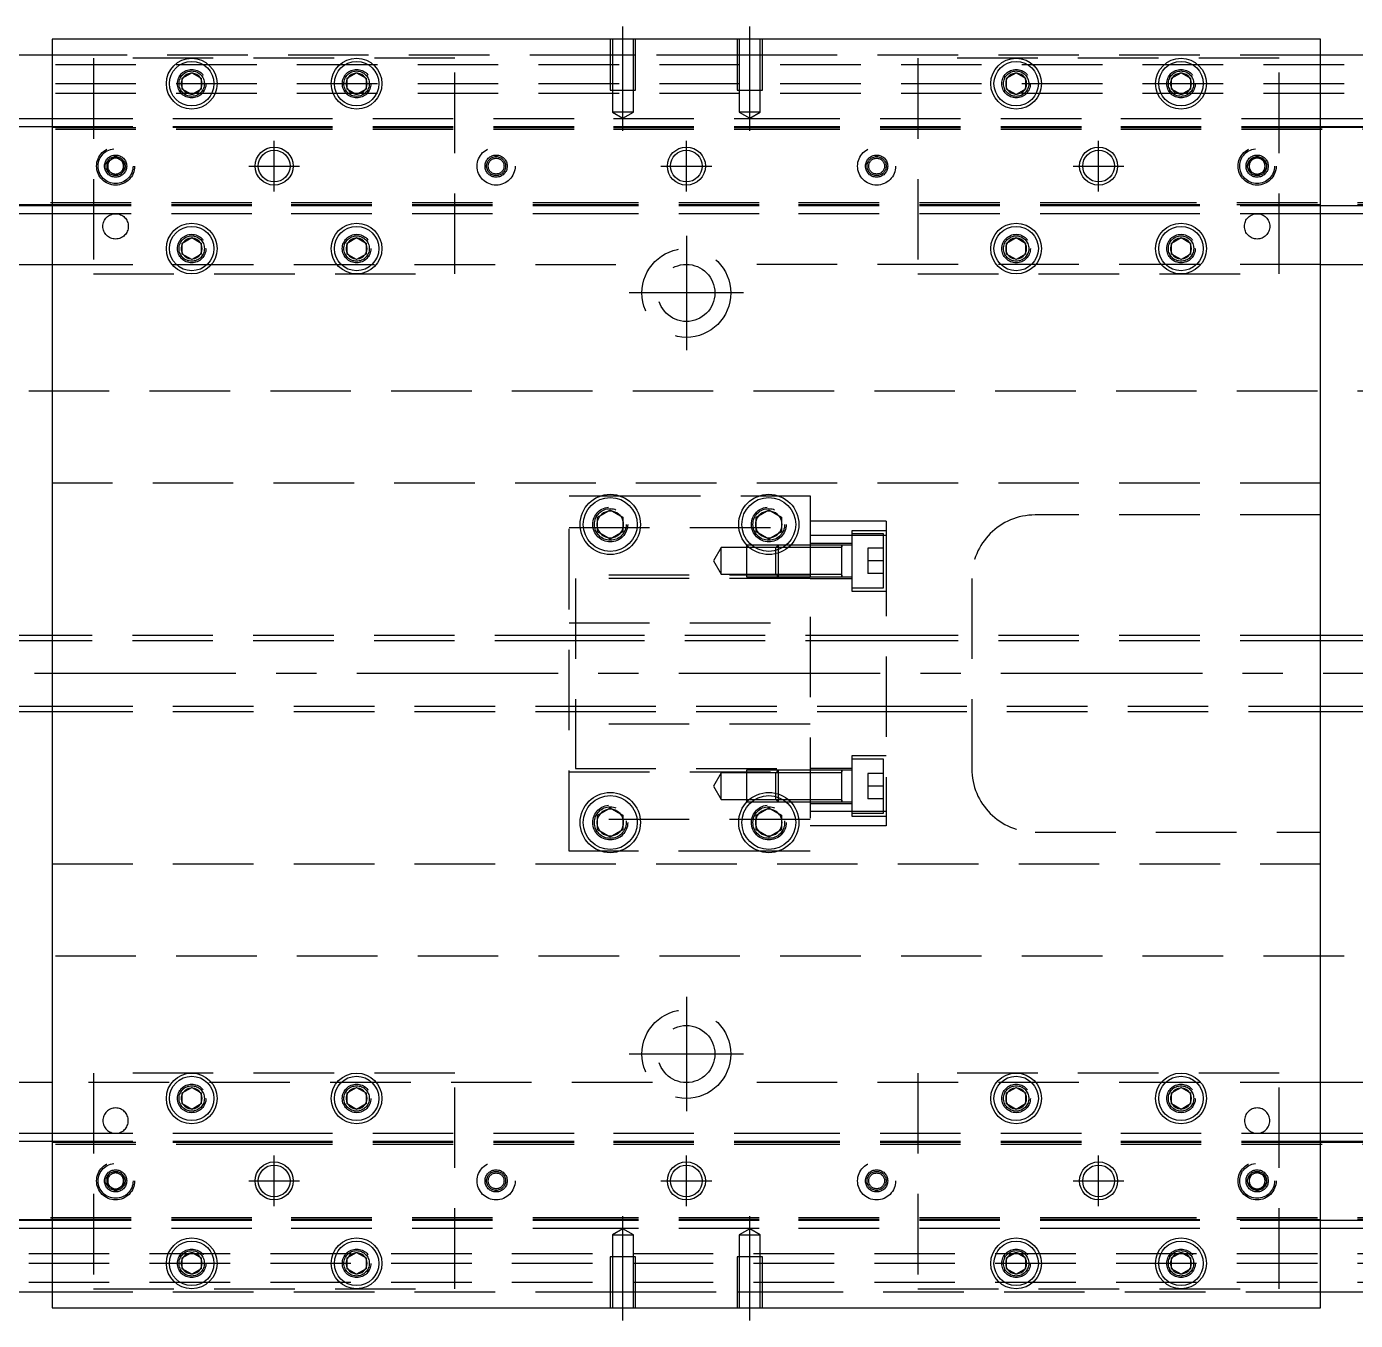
# Model space of a CAD drawing. Extents: x -8 to 770, y -291 to 102.
# Drawn here: x 186 to 395.5, y -102 to 102 of the extents above; entities that cross this region are included whole.
import ezdxf

# ---------------------------------------------------------------- set-up
doc = ezdxf.new("R2010")
doc.units = 0
doc.linetypes.add('CENTER', pattern=[50.8, 31.75, -6.35, 6.35, -6.35])
doc.linetypes.add('DASHED', pattern=[19.05, 12.7, -6.35])
doc.layers.get('0').update_dxf_attribs({"linetype": 'CONTINUOUS'})
doc.layers.add('CENTER', color=1, linetype='CENTER')

msp = doc.modelspace()

# ---------------------------------------------------------------- linework, layer by layer
at = {"color": 7, "linetype": 'CONTINUOUS'}
for p, q in [((390, 100), (190, 100)), ((190, 100), (190, -100)), ((390, -100), (390, 100)), ((190, 97.5), (0, 97.5)), ((580, 97.5), (390, 97.5)), ((210.5, 93.866026), (212, 94.73205)), ((212, 94.73205), (213.5, 93.866026)), ((236.5, 93.866026), (238, 94.73205)), ((238, 94.73205), (239.5, 93.866026)), ((340.5, 93.866026), (342, 94.73205)), ((342, 94.73205), (343.5, 93.866026)), ((366.5, 93.866026), (368, 94.73205)), ((368, 94.73205), (369.5, 93.866026)), ((210.5, 92.133974), (210.5, 93.866026)), ((213.5, 93.866026), (213.5, 92.133974)), ((236.5, 92.133974), (236.5, 93.866026)), ((239.5, 93.866026), (239.5, 92.133974)), ((340.5, 92.133974), (340.5, 93.866026)), ((343.5, 93.866026), (343.5, 92.133974)), ((366.5, 92.133974), (366.5, 93.866026)), ((369.5, 93.866026), (369.5, 92.133974)), ((212, 91.26795), (210.5, 92.133974)), ((213.5, 92.133974), (212, 91.26795)), ((238, 91.26795), (236.5, 92.133974)), ((239.5, 92.133974), (238, 91.26795)), ((342, 91.26795), (340.5, 92.133974)), ((343.5, 92.133974), (342, 91.26795)), ((368, 91.26795), (366.5, 92.133974)), ((369.5, 92.133974), (368, 91.26795)), ((0, 87.5), (190, 87.5)), ((0, 86.247728), (190, 86.247728)), ((390, 87.5), (580, 87.5)), ((390, 86.247728), (580, 86.247728)), ((190, 73.752272), (0, 73.752272)), ((580, 73.752272), (390, 73.752272)), ((190, 72.5), (0, 72.5)), ((580, 72.5), (390, 72.5)), ((210.5, 67.866026), (212, 68.73205)), ((210.5, 66.133974), (210.5, 67.866026)), ((212, 68.73205), (213.5, 67.866026)), ((213.5, 67.866026), (213.5, 66.133974)), ((236.5, 67.866026), (238, 68.73205)), ((236.5, 66.133974), (236.5, 67.866026)), ((238, 68.73205), (239.5, 67.866026)), ((239.5, 67.866026), (239.5, 66.133974)), ((340.5, 67.866026), (342, 68.73205)), ((340.5, 66.133974), (340.5, 67.866026)), ((342, 68.73205), (343.5, 67.866026)), ((343.5, 67.866026), (343.5, 66.133974)), ((366.5, 67.866026), (368, 68.73205)), ((366.5, 66.133974), (366.5, 67.866026)), ((368, 68.73205), (369.5, 67.866026)), ((369.5, 67.866026), (369.5, 66.133974)), ((212, 65.26795), (210.5, 66.133974)), ((213.5, 66.133974), (212, 65.26795)), ((238, 65.26795), (236.5, 66.133974)), ((239.5, 66.133974), (238, 65.26795)), ((342, 65.26795), (340.5, 66.133974)), ((343.5, 66.133974), (342, 65.26795)), ((368, 65.26795), (366.5, 66.133974)), ((369.5, 66.133974), (368, 65.26795)), ((175.361903, 64.5), (190, 64.5)), ((390, 64.5), (404.638097, 64.5)), ((276, 24.6547), (278, 25.809402)), ((278, 25.809402), (280, 24.6547)), ((301, 24.6547), (303, 25.809402)), ((303, 25.809402), (305, 24.6547)), ((276, 22.3453), (276, 24.6547)), ((280, 24.6547), (280, 22.3453)), ((301, 22.3453), (301, 24.6547)), ((305, 24.6547), (305, 22.3453)), ((278, 21.190598), (276, 22.3453)), ((280, 22.3453), (278, 21.190598)), ((303, 21.190598), (301, 22.3453)), ((305, 22.3453), (303, 21.190598)), ((314.5, 15.254372), (314.5, 20.253526)), ((314.5, 15.253516), (314.5, 20.253526)), ((190, 6), (60.5, 6)), ((525, 6), (390, 6)), ((60.5, -6), (190, -6)), ((390, -6), (525, -6)), ((314.5, -20.253526), (314.5, -15.253516)), ((314.5, -20.253526), (314.5, -19.85352)), ((276, -22.3453), (278, -21.190598)), ((276, -24.6547), (276, -22.3453)), ((278, -21.190598), (280, -22.3453)), ((280, -22.3453), (280, -24.6547)), ((301, -22.3453), (303, -21.190598)), ((301, -24.6547), (301, -22.3453)), ((303, -21.190598), (305, -22.3453)), ((305, -22.3453), (305, -24.6547)), ((278, -25.809402), (276, -24.6547)), ((280, -24.6547), (278, -25.809402)), ((303, -25.809402), (301, -24.6547)), ((305, -24.6547), (303, -25.809402)), ((190, -64.5), (175.361903, -64.5)), ((404.638097, -64.5), (390, -64.5)), ((210.5, -66.133974), (212, -65.26795)), ((210.5, -67.866026), (210.5, -66.133974)), ((212, -65.26795), (213.5, -66.133974)), ((213.5, -66.133974), (213.5, -67.866026)), ((236.5, -66.133974), (238, -65.26795)), ((236.5, -67.866026), (236.5, -66.133974)), ((238, -65.26795), (239.5, -66.133974)), ((239.5, -66.133974), (239.5, -67.866026)), ((340.5, -66.133974), (342, -65.26795)), ((340.5, -67.866026), (340.5, -66.133974)), ((342, -65.26795), (343.5, -66.133974)), ((343.5, -66.133974), (343.5, -67.866026)), ((366.5, -66.133974), (368, -65.26795)), ((366.5, -67.866026), (366.5, -66.133974)), ((368, -65.26795), (369.5, -66.133974)), ((369.5, -66.133974), (369.5, -67.866026)), ((212, -68.73205), (210.5, -67.866026)), ((213.5, -67.866026), (212, -68.73205)), ((238, -68.73205), (236.5, -67.866026)), ((239.5, -67.866026), (238, -68.73205)), ((342, -68.73205), (340.5, -67.866026)), ((343.5, -67.866026), (342, -68.73205)), ((368, -68.73205), (366.5, -67.866026)), ((369.5, -67.866026), (368, -68.73205)), ((0, -72.5), (190, -72.5)), ((390, -72.5), (580, -72.5)), ((0, -73.752272), (190, -73.752272)), ((390, -73.752272), (580, -73.752272)), ((190, -86.247728), (0, -86.247728)), ((190, -87.5), (0, -87.5)), ((580, -86.247728), (390, -86.247728)), ((580, -87.5), (390, -87.5)), ((210.5, -92.133974), (212, -91.26795)), ((210.5, -93.866026), (210.5, -92.133974)), ((212, -91.26795), (213.5, -92.133974)), ((213.5, -92.133974), (213.5, -93.866026)), ((236.5, -92.133974), (238, -91.26795)), ((236.5, -93.866026), (236.5, -92.133974)), ((238, -91.26795), (239.5, -92.133974)), ((239.5, -92.133974), (239.5, -93.866026)), ((340.5, -92.133974), (342, -91.26795)), ((340.5, -93.866026), (340.5, -92.133974)), ((342, -91.26795), (343.5, -92.133974)), ((343.5, -92.133974), (343.5, -93.866026)), ((366.5, -92.133974), (368, -91.26795)), ((366.5, -93.866026), (366.5, -92.133974)), ((368, -91.26795), (369.5, -92.133974)), ((369.5, -92.133974), (369.5, -93.866026)), ((212, -94.73205), (210.5, -93.866026)), ((213.5, -93.866026), (212, -94.73205)), ((238, -94.73205), (236.5, -93.866026)), ((239.5, -93.866026), (238, -94.73205)), ((342, -94.73205), (340.5, -93.866026)), ((343.5, -93.866026), (342, -94.73205)), ((368, -94.73205), (366.5, -93.866026)), ((369.5, -93.866026), (368, -94.73205)), ((0, -97.5), (190, -97.5)), ((390, -97.5), (580, -97.5)), ((190, -100), (390, -100))]:
    msp.add_line(p, q, dxfattribs=at)
at = {"color": 3, "linetype": 'DASHED'}
for p, q in [((278.000006, 100), (278.000006, 92)), ((278.35, 100), (278.35, 92)), ((281.65, 92), (281.65, 100)), ((281.999994, 92), (281.999994, 100)), ((298.000006, 100), (298.000006, 92)), ((298.35, 100), (298.35, 92)), ((301.65, 92), (301.65, 100)), ((301.999994, 92), (301.999994, 100)), ((278.000006, 97.5), (190, 97.5)), ((253.5, 97), (196.5, 97)), ((196.5, 97), (196.5, 63)), ((253.5, 63), (253.5, 97)), ((281.999994, 97.5), (278.000006, 97.5)), ((298.000006, 97.5), (281.999994, 97.5)), ((301.999994, 97.5), (298.000006, 97.5)), ((390, 97.5), (301.999994, 97.5)), ((383.5, 97), (326.5, 97)), ((326.5, 97), (326.5, 63)), ((383.5, 63), (383.5, 97)), ((0, 96), (580, 96)), ((0, 93), (580, 93)), ((213.973226, 93.326156), (214, 93)), ((236, 93), (236.023172, 93.30356)), ((343.973226, 93.326156), (344, 93)), ((366, 93), (366.023172, 93.30356)), ((0, 91.5), (580, 91.5)), ((278.000006, 92), (281.999994, 92)), ((278.35, 92), (278.35, 88.5)), ((281.65, 88.5), (281.65, 92)), ((298.000006, 92), (301.999994, 92)), ((298.35, 92), (298.35, 88.5)), ((301.65, 88.5), (301.65, 92)), ((281.65, 88.5), (278.35, 88.5)), ((278.35, 88.5), (280, 87.547372)), ((280, 87.547372), (281.65, 88.5)), ((301.65, 88.5), (298.35, 88.5)), ((298.35, 88.5), (300, 87.547372)), ((300, 87.547372), (301.65, 88.5)), ((0, 86.1147), (190, 86.1147)), ((0, 86.1), (221.5, 86.1)), ((190, 87.5), (221.5, 87.5)), ((190, 86.247728), (221.5, 86.247728)), ((190, 86.1147), (221.5, 86.1147)), ((221.5, 87.5), (278.5, 87.5)), ((221.5, 86.247728), (278.5, 86.247728)), ((221.5, 86.1147), (278.5, 86.1147)), ((221.5, 86.1), (278.5, 86.1)), ((278.5, 87.5), (301.5, 87.5)), ((278.5, 86.247728), (301.5, 86.247728)), ((278.5, 86.1147), (301.5, 86.1147)), ((278.5, 86.1), (301.5, 86.1)), ((301.5, 87.5), (358.5, 87.5)), ((301.5, 86.247728), (358.5, 86.247728)), ((301.5, 86.1147), (358.5, 86.1147)), ((301.5, 86.1), (358.5, 86.1)), ((301.5, 86.1), (358.5, 86.1)), ((358.5, 87.5), (390, 87.5)), ((358.5, 86.247728), (390, 86.247728)), ((358.5, 86.1147), (390, 86.1147)), ((358.5, 86.1), (580, 86.1)), ((390, 86.1147), (580, 86.1147)), ((0, 85.8), (221.5, 85.8)), ((221.5, 85.8), (278.5, 85.8)), ((278.5, 85.8), (301.5, 85.8)), ((301.5, 85.8), (358.5, 85.8)), ((301.5, 85.8), (358.5, 85.8)), ((358.5, 85.8), (580, 85.8)), ((198.75, 80.721688), (200, 81.443376)), ((198.75, 79.278312), (198.75, 80.721688)), ((200, 81.443376), (201.25, 80.721688)), ((201.25, 80.721688), (201.25, 79.278312)), ((201.477374, 80.25955), (201.5, 80)), ((378.522626, 80.25955), (378.5, 80)), ((380, 81.443376), (378.75, 80.721688)), ((378.75, 80.721688), (378.75, 79.278312)), ((381.25, 80.721688), (380, 81.443376)), ((381.25, 79.278312), (381.25, 80.721688)), ((200, 78.556624), (198.75, 79.278312)), ((201.25, 79.278312), (200, 78.556624)), ((378.75, 79.278312), (380, 78.556624)), ((380, 78.556624), (381.25, 79.278312)), ((221.5, 74.2), (0, 74.2)), ((221.5, 73.9), (0, 73.9)), ((190, 73.8853), (0, 73.8853)), ((221.5, 73.8853), (190, 73.8853)), ((221.5, 73.752272), (190, 73.752272)), ((278.5, 74.2), (221.5, 74.2)), ((278.5, 73.9), (221.5, 73.9)), ((278.5, 73.8853), (221.5, 73.8853)), ((278.5, 73.752272), (221.5, 73.752272)), ((301.5, 74.2), (278.5, 74.2)), ((301.5, 73.9), (278.5, 73.9)), ((301.5, 73.8853), (278.5, 73.8853)), ((301.5, 73.752272), (278.5, 73.752272)), ((358.5, 74.2), (301.5, 74.2)), ((358.5, 73.9), (301.5, 73.9)), ((358.5, 73.8853), (301.5, 73.8853)), ((358.5, 73.752272), (301.5, 73.752272)), ((580, 74.2), (358.5, 74.2)), ((580, 73.9), (358.5, 73.9)), ((390, 73.8853), (358.5, 73.8853)), ((390, 73.752272), (358.5, 73.752272)), ((580, 73.8853), (390, 73.8853)), ((221.5, 72.5), (190, 72.5)), ((278.5, 72.5), (221.5, 72.5)), ((301.5, 72.5), (278.5, 72.5)), ((358.5, 72.5), (301.5, 72.5)), ((390, 72.5), (358.5, 72.5)), ((210, 67), (210.030168, 67.346066)), ((239.973226, 67.326156), (240, 67)), ((340, 67), (340.030168, 67.346066)), ((369.973226, 67.326156), (370, 67)), ((190, 64.5), (281.5, 64.5)), ((196.5, 63), (253.5, 63)), ((390, 64.5), (295.361903, 64.5)), ((326.5, 63), (383.5, 63)), ((580, 44.5), (0, 44.5)), ((390, 30), (190, 30)), ((271.5, 28), (276.47931, 28)), ((271.5, -28), (271.5, 28)), ((276.47931, 28), (279.52069, 28)), ((279.52069, 28), (301.47931, 28)), ((301.47931, 28), (304.52069, 28)), ((304.52069, 28), (309.5, 28)), ((309.5, 28), (309.5, -28)), ((275.5, 23.5), (275.518502, 23.803588)), ((300.5, 23.5), (300.518502, 23.803588)), ((321.5, 24), (309.5, 24)), ((321.5, 24), (321.5, 21.748564)), ((390, 25), (345, 25)), ((271.5, 23), (309.5, 23)), ((321.5, 21.748564), (309.5, 21.748564)), ((316.1, 22.50352), (316.1, 13.00352)), ((321.5, 22.50352), (316.1, 22.50352)), ((321.1, 22.00352), (316.1, 22.00352)), ((321.1, 13.50352), (321.1, 22.00352)), ((321.5, 21.748564), (321.5, -21.748564)), ((295.5, 19.85352), (294.287564, 17.75352)), ((295.5, 15.65352), (295.5, 19.85352)), ((299.5, 19.85352), (295.5, 19.85352)), ((299.5, 20.253516), (299.5, 15.253526)), ((299.532604, 20.253516), (299.5, 20.253516)), ((304.1, 19.85352), (299.5, 19.85352)), ((300.25722, 20.253516), (299.532604, 20.253516)), ((304.5, 20.253518), (300.25722, 20.253516)), ((304.5, 20.25352), (304.1, 19.85352)), ((304.1, 19.39482), (304.1, 19.85352)), ((305.183046, 19.85352), (304.1, 19.85352)), ((304.1, 18.879124), (304.1, 19.39482)), ((304.1, 15.65352), (304.1, 18.879124)), ((304.5, 20.25352), (304.5, 19.523506)), ((305.742786, 20.25352), (304.5, 20.25352)), ((305.74278, 20.253516), (304.5, 20.253518)), ((304.5, 19.523506), (304.5, 18.99306)), ((304.5, 18.99306), (304.5, 15.25352)), ((306.04396, 19.85352), (305.183046, 19.85352)), ((306.467396, 20.253516), (305.74278, 20.253516)), ((306.467402, 20.25352), (305.742786, 20.25352)), ((309.5, 19.85352), (306.04396, 19.85352)), ((309.5, 20.253516), (306.467396, 20.253516)), ((309.5, 20.253518), (306.467402, 20.25352)), ((316.1, 20.50352), (309.5, 20.50352)), ((314.505, 20.25352), (309.5, 20.253518)), ((314.5, 19.85352), (309.5, 19.85352)), ((316.1, 20.25352), (314.495, 20.25352)), ((314.5, 19.996122), (314.5, 20.25352)), ((314.5, 20.25352), (314.5, 19.996072)), ((314.5, 15.51097), (314.5, 19.996122)), ((318.6, 19.75352), (318.6, 17.75352)), ((321.1, 19.75352), (318.6, 19.75352)), ((294.287564, 17.75352), (295.5, 15.65352)), ((318.6, 17.75352), (318.6, 15.75352)), ((321.1, 17.75352), (318.6, 17.75352)), ((309.5, 15.5), (271.5, 15.5)), ((272.5, 15), (272.5, -15)), ((309.5, 15), (272.5, 15)), ((295.5, 15.65352), (299.5, 15.65352)), ((299.5, 15.65352), (304.1, 15.65352)), ((299.5, 15.253526), (304.5, 15.253524)), ((304.1, 15.65352), (309.5, 15.65352)), ((304.1, 15.65352), (304.5, 15.25352)), ((304.1, 15.65352), (309.5, 15.65352)), ((304.5, 15.253524), (309.5, 15.253526)), ((304.5, 15.25352), (309.5, 15.25352)), ((309.5, 15.65352), (314.5, 15.65352)), ((309.5, 15.25352), (314.505, 15.25352)), ((309.5, 15.00352), (316.1, 15.00352)), ((314.495, 15.25352), (316.1, 15.25352)), ((314.5, 15.510988), (314.5, 15.25352)), ((314.5, 15.25352), (314.5, 15.51097)), ((314.5, 15.253516), (314.5, 15.254372)), ((321.1, 15.75352), (318.6, 15.75352)), ((335, 15), (335, -15)), ((316.1, 13.50352), (321.1, 13.50352)), ((316.1, 13.00352), (321.5, 13.00352)), ((271.5, 8), (309.5, 8)), ((272.5, 6), (190, 6)), ((272.5, 5.125), (190, 5.125)), ((321.5, 6), (272.5, 6)), ((321.5, 5.125), (272.5, 5.125)), ((390, 6), (321.5, 6)), ((390, 5.125), (321.5, 5.125)), ((190, -5.125), (272.5, -5.125)), ((190, -6), (272.5, -6)), ((272.5, -5.125), (321.5, -5.125)), ((272.5, -6), (321.5, -6)), ((321.5, -5.125), (390, -5.125)), ((321.5, -6), (390, -6)), ((309.5, -8), (271.5, -8)), ((316.1, -13.00352), (316.1, -22.50352)), ((321.5, -13.00352), (316.1, -13.00352)), ((321.1, -13.50352), (316.1, -13.50352)), ((321.1, -22.00352), (321.1, -13.50352)), ((271.5, -15.5), (309.5, -15.5)), ((272.5, -15), (309.5, -15)), ((295.5, -15.65352), (294.287564, -17.75352)), ((295.5, -19.85352), (295.5, -15.65352)), ((299.5, -15.65352), (295.5, -15.65352)), ((304.5, -15.253524), (299.5, -15.253526)), ((299.5, -15.253526), (299.5, -20.253516)), ((304.1, -15.65352), (299.5, -15.65352)), ((304.5, -15.25352), (304.1, -15.65352)), ((304.1, -18.879124), (304.1, -15.65352)), ((309.5, -15.65352), (304.1, -15.65352)), ((309.5, -15.65352), (304.1, -15.65352)), ((304.5, -15.25352), (304.5, -18.99306)), ((309.5, -15.25352), (304.5, -15.25352)), ((309.5, -15.253526), (304.5, -15.253524)), ((316.1, -15.00352), (309.5, -15.00352)), ((314.505, -15.25352), (309.5, -15.25352)), ((314.5, -15.65352), (309.5, -15.65352)), ((316.1, -15.25352), (314.495, -15.25352)), ((314.5, -15.65352), (314.5, -15.253516)), ((314.5, -15.51092), (314.5, -15.25352)), ((314.5, -15.25352), (314.5, -15.51097)), ((314.5, -19.996072), (314.5, -15.51092)), ((314.5, -19.85352), (314.5, -15.65352)), ((318.6, -15.75352), (318.6, -17.75352)), ((321.1, -15.75352), (318.6, -15.75352)), ((294.287564, -17.75352), (295.5, -19.85352)), ((318.6, -17.75352), (318.6, -19.75352)), ((321.1, -17.75352), (318.6, -17.75352)), ((295.5, -19.85352), (299.5, -19.85352)), ((299.5, -19.85352), (304.1, -19.85352)), ((299.5, -20.253516), (299.532604, -20.253516)), ((299.532604, -20.253516), (300.25722, -20.253516)), ((300.25722, -20.253516), (304.5, -20.253518)), ((304.1, -19.39482), (304.1, -18.879124)), ((304.1, -19.85352), (304.1, -19.39482)), ((304.1, -19.85352), (305.183046, -19.85352)), ((304.1, -19.85352), (304.5, -20.25352)), ((304.5, -18.99306), (304.5, -19.523506)), ((304.5, -19.523506), (304.5, -20.25352)), ((304.5, -20.253518), (305.74278, -20.253516)), ((304.5, -20.25352), (305.742786, -20.25352)), ((305.183046, -19.85352), (306.04396, -19.85352)), ((305.74278, -20.253516), (306.467396, -20.253516)), ((305.742786, -20.25352), (306.467402, -20.25352)), ((306.04396, -19.85352), (309.5, -19.85352)), ((306.467396, -20.253516), (309.5, -20.253516)), ((306.467402, -20.25352), (309.5, -20.253518)), ((309.5, -19.85352), (314.5, -19.85352)), ((309.5, -20.253518), (314.505, -20.25352)), ((309.5, -20.50352), (316.1, -20.50352)), ((314.495, -20.25352), (316.1, -20.25352)), ((314.5, -19.996054), (314.5, -20.25352)), ((314.5, -20.25352), (314.5, -19.996072)), ((321.1, -19.75352), (318.6, -19.75352)), ((309.5, -23), (271.5, -23)), ((321.5, -21.748564), (309.5, -21.748564)), ((316.1, -22.00352), (321.1, -22.00352)), ((316.1, -22.50352), (321.5, -22.50352)), ((321.5, -21.748564), (321.5, -24)), ((280.483582, -23.213962), (280.5, -23.5)), ((305.483582, -23.213962), (305.5, -23.5)), ((321.5, -24), (309.5, -24)), ((345, -25), (390, -25)), ((276.47931, -28), (271.5, -28)), ((279.52069, -28), (276.47931, -28)), ((301.47931, -28), (279.52069, -28)), ((304.52069, -28), (301.47931, -28)), ((309.5, -28), (304.52069, -28)), ((190, -30), (390, -30)), ((0, -44.5), (580, -44.5)), ((284.638097, -64.5), (190, -64.5)), ((253.5, -63), (196.5, -63)), ((196.5, -63), (196.5, -97)), ((253.5, -97), (253.5, -63)), ((390, -64.5), (295.361903, -64.5)), ((383.5, -63), (326.5, -63)), ((326.5, -63), (326.5, -97)), ((383.5, -97), (383.5, -63)), ((213.973226, -66.673844), (214, -67)), ((236, -67), (236.023172, -66.69644)), ((343.973226, -66.673844), (344, -67)), ((366, -67), (366.023172, -66.69644)), ((190, -72.5), (221.5, -72.5)), ((221.5, -72.5), (278.5, -72.5)), ((278.5, -72.5), (301.5, -72.5)), ((301.5, -72.5), (358.5, -72.5)), ((358.5, -72.5), (390, -72.5)), ((0, -73.8853), (190, -73.8853)), ((0, -73.9), (221.5, -73.9)), ((0, -74.2), (221.5, -74.2)), ((190, -73.752272), (221.5, -73.752272)), ((190, -73.8853), (221.5, -73.8853)), ((221.5, -73.752272), (278.5, -73.752272)), ((221.5, -73.8853), (278.5, -73.8853)), ((221.5, -73.9), (278.5, -73.9)), ((221.5, -74.2), (278.5, -74.2)), ((278.5, -73.752272), (301.5, -73.752272)), ((278.5, -73.8853), (301.5, -73.8853)), ((278.5, -73.9), (301.5, -73.9)), ((278.5, -74.2), (301.5, -74.2)), ((301.5, -73.752272), (358.5, -73.752272)), ((301.5, -73.8853), (358.5, -73.8853)), ((301.5, -73.9), (358.5, -73.9)), ((301.5, -74.2), (358.5, -74.2)), ((358.5, -73.752272), (390, -73.752272)), ((358.5, -73.8853), (390, -73.8853)), ((358.5, -73.9), (580, -73.9)), ((358.5, -74.2), (580, -74.2)), ((390, -73.8853), (580, -73.8853)), ((198.75, -79.278312), (200, -78.556624)), ((198.75, -80.721688), (198.75, -79.278312)), ((200, -78.556624), (201.25, -79.278312)), ((201.25, -79.278312), (201.25, -80.721688)), ((380, -78.556624), (378.75, -79.278312)), ((378.75, -79.278312), (378.75, -80.721688)), ((381.25, -79.278312), (380, -78.556624)), ((381.25, -80.721688), (381.25, -79.278312)), ((198.5, -80), (198.516134, -79.78059)), ((200, -81.443376), (198.75, -80.721688)), ((201.25, -80.721688), (200, -81.443376)), ((378.75, -80.721688), (380, -81.443376)), ((380, -81.443376), (381.25, -80.721688)), ((381.5, -80), (381.483866, -79.78059)), ((221.5, -85.8), (0, -85.8)), ((278.5, -85.8), (221.5, -85.8)), ((301.5, -85.8), (278.5, -85.8)), ((358.5, -85.8), (301.5, -85.8)), ((358.5, -85.8), (301.5, -85.8)), ((580, -85.8), (358.5, -85.8)), ((221.5, -86.1), (0, -86.1)), ((190, -86.1147), (0, -86.1147)), ((221.5, -86.1147), (190, -86.1147)), ((221.5, -86.247728), (190, -86.247728)), ((221.5, -87.5), (190, -87.5)), ((278.5, -86.1), (221.5, -86.1)), ((278.5, -86.1147), (221.5, -86.1147)), ((278.5, -86.247728), (221.5, -86.247728)), ((278.5, -87.5), (221.5, -87.5)), ((280, -87.547372), (278.35, -88.5)), ((301.5, -86.1), (278.5, -86.1)), ((301.5, -86.1147), (278.5, -86.1147)), ((301.5, -86.247728), (278.5, -86.247728)), ((301.5, -87.5), (278.5, -87.5)), ((281.65, -88.5), (280, -87.547372)), ((300, -87.547372), (298.35, -88.5)), ((301.65, -88.5), (300, -87.547372)), ((358.5, -86.1), (301.5, -86.1)), ((358.5, -86.1), (301.5, -86.1)), ((358.5, -86.1147), (301.5, -86.1147)), ((358.5, -86.247728), (301.5, -86.247728)), ((358.5, -87.5), (301.5, -87.5)), ((580, -86.1), (358.5, -86.1)), ((390, -86.1147), (358.5, -86.1147)), ((390, -86.247728), (358.5, -86.247728)), ((390, -87.5), (358.5, -87.5)), ((580, -86.1147), (390, -86.1147)), ((278.35, -88.5), (280, -88.5)), ((278.35, -88.5), (278.35, -92)), ((280, -88.5), (281.65, -88.5)), ((281.65, -92), (281.65, -88.5)), ((298.35, -88.5), (300, -88.5)), ((298.35, -88.5), (298.35, -92)), ((300, -88.5), (301.65, -88.5)), ((301.65, -92), (301.65, -88.5)), ((580, -91.5), (0, -91.5)), ((281.999994, -92), (278.000006, -92)), ((278.000006, -92), (278.000006, -100)), ((278.35, -92), (278.35, -100)), ((281.65, -100), (281.65, -92)), ((281.999994, -100), (281.999994, -92)), ((301.999994, -92), (298.000006, -92)), ((298.000006, -92), (298.000006, -100)), ((298.35, -92), (298.35, -100)), ((301.65, -100), (301.65, -92)), ((301.999994, -100), (301.999994, -92)), ((580, -93), (0, -93)), ((210, -93), (210.030168, -92.653934)), ((239.973226, -92.673844), (240, -93)), ((340, -93), (340.030168, -92.653934)), ((369.973226, -92.673844), (370, -93)), ((580, -96), (0, -96)), ((190, -97.5), (278.000006, -97.5)), ((196.5, -97), (253.5, -97)), ((278.000006, -97.5), (281.999994, -97.5)), ((281.999994, -97.5), (298.000006, -97.5)), ((298.000006, -97.5), (301.999994, -97.5)), ((301.999994, -97.5), (390, -97.5)), ((326.5, -97), (383.5, -97))]:
    msp.add_line(p, q, dxfattribs=at)
at = {"color": 3, "linetype": 'CONTINUOUS'}
for p, q in [((190, 5.125), (60.5, 5.125)), ((525, 5.125), (390, 5.125)), ((60.5, -5.125), (190, -5.125)), ((390, -5.125), (525, -5.125))]:
    msp.add_line(p, q, dxfattribs=at)
at = {"color": 7, "linetype": 'CONTINUOUS'}
for centre, radius in [((212, 93), 4), ((212, 93), 3.5), ((238, 93), 4), ((238, 93), 3.5), ((342, 93), 4), ((342, 93), 3.5), ((368, 93), 4), ((368, 93), 3.5), ((225, 80), 2.5), ((290, 80), 3), ((290, 80), 2.5), ((355, 80), 2.5), ((212, 67), 4), ((212, 67), 3.5), ((238, 67), 4), ((238, 67), 3.5), ((342, 67), 4), ((342, 67), 3.5), ((368, 67), 4), ((368, 67), 3.5), ((278, 23.5), 4.75), ((278, 23.5), 4.25), ((303, 23.5), 4.75), ((303, 23.5), 4.25), ((278, -23.5), 4.75), ((303, -23.5), 4.75), ((278, -23.5), 4.25), ((303, -23.5), 4.25), ((212, -67), 4), ((212, -67), 3.5), ((238, -67), 4), ((238, -67), 3.5), ((342, -67), 4), ((342, -67), 3.5), ((368, -67), 4), ((368, -67), 3.5), ((225, -80), 2.5), ((290, -80), 3), ((290, -80), 2.5), ((355, -80), 2.5), ((212, -93), 4), ((212, -93), 3.5), ((238, -93), 4), ((238, -93), 3.5), ((342, -93), 4), ((342, -93), 3.5), ((368, -93), 4), ((368, -93), 3.5)]:
    msp.add_circle(centre, radius, dxfattribs=at)
at = {"color": 3, "linetype": 'DASHED'}
for centre, radius in [((212, 93), 2.25), ((212, 93), 2), ((238, 93), 2.25), ((238, 93), 2), ((342, 93), 2.25), ((342, 93), 2), ((368, 93), 2.25), ((368, 93), 2), ((200, 80), 3), ((200, 80), 2.75), ((200, 80), 1.75), ((260, 80), 3), ((260, 80), 1.75), ((320, 80), 3), ((320, 80), 1.75), ((380, 80), 3), ((380, 80), 2.75), ((380, 80), 1.75), ((200, 80), 1.5), ((260, 80), 1.5), ((260, 80), 1.25), ((320, 80), 1.5), ((320, 80), 1.25), ((380, 80), 1.5), ((200, 70.5), 2), ((380, 70.5), 2), ((212, 67), 2.25), ((238, 67), 2.25), ((342, 67), 2.25), ((368, 67), 2.25), ((212, 67), 2), ((238, 67), 2), ((342, 67), 2), ((368, 67), 2), ((290, 60), 7), ((290, 60), 4.5), ((278, 23.5), 2.75), ((278, 23.5), 2.5), ((303, 23.5), 2.75), ((303, 23.5), 2.5), ((278, -23.5), 2.75), ((303, -23.5), 2.75), ((278, -23.5), 2.5), ((303, -23.5), 2.5), ((290, -60), 7), ((290, -60), 4.5), ((212, -67), 2.25), ((238, -67), 2.25), ((342, -67), 2.25), ((368, -67), 2.25), ((212, -67), 2), ((238, -67), 2), ((342, -67), 2), ((368, -67), 2), ((200, -80), 3), ((200, -80), 2.75), ((260, -80), 3), ((320, -80), 3), ((380, -80), 3), ((380, -80), 2.75), ((200, -80), 1.75), ((200, -80), 1.5), ((260, -80), 1.75), ((260, -80), 1.5), ((260, -80), 1.25), ((320, -80), 1.75), ((320, -80), 1.5), ((320, -80), 1.25), ((380, -80), 1.75), ((380, -80), 1.5), ((212, -93), 2.25), ((212, -93), 2), ((238, -93), 2.25), ((238, -93), 2), ((342, -93), 2.25), ((342, -93), 2), ((368, -93), 2.25), ((368, -93), 2)]:
    msp.add_circle(centre, radius, dxfattribs=at)
at = {"color": 3, "linetype": 'CONTINUOUS'}
for centre in [(225, 80), (355, 80), (225, -80), (355, -80)]:
    msp.add_circle(centre, 3, dxfattribs=at)
at = {"color": 7, "linetype": 'CONTINUOUS'}
for centre, radius, start, end in [((212, 93), 1.65, 95.380023, 144.619977), ((212, 93), 1.65, 84.619977, 95.380023), ((212, 93), 1.65, 35.380023, 84.619977), ((238, 93), 1.65, 95.380023, 144.619977), ((238, 93), 1.65, 84.619977, 95.380023), ((238, 93), 1.65, 35.380023, 84.619977), ((342, 93), 1.65, 95.380023, 144.619977), ((342, 93), 1.65, 84.619977, 95.380023), ((342, 93), 1.65, 35.380023, 84.619977), ((368, 93), 1.65, 95.380023, 144.619977), ((368, 93), 1.65, 84.619977, 95.380023), ((368, 93), 1.65, 35.380023, 84.619977), ((212, 93), 1.65, 155.380023, 180), ((212, 93), 1.65, 180, 204.619977), ((212, 93), 1.65, 144.619977, 155.380023), ((212, 93), 1.65, 204.619977, 215.380023), ((212, 93), 1.65, 24.619977, 35.380023), ((212, 93), 1.65, 324.619977, 335.380023), ((212, 93), 1.65, 335.380023, 24.619977), ((238, 93), 1.65, 155.380023, 180), ((238, 93), 1.65, 180, 204.619977), ((238, 93), 1.65, 144.619977, 155.380023), ((238, 93), 1.65, 204.619977, 215.380023), ((238, 93), 1.65, 24.619977, 35.380023), ((238, 93), 1.65, 324.619977, 335.380023), ((238, 93), 1.65, 335.380023, 24.619977), ((342, 93), 1.65, 155.380023, 180), ((342, 93), 1.65, 180, 204.619977), ((342, 93), 1.65, 144.619977, 155.380023), ((342, 93), 1.65, 204.619977, 215.380023), ((342, 93), 1.65, 24.619977, 35.380023), ((342, 93), 1.65, 324.619977, 335.380023), ((342, 93), 1.65, 335.380023, 24.619977), ((368, 93), 1.65, 155.380023, 180), ((368, 93), 1.65, 180, 204.619977), ((368, 93), 1.65, 144.619977, 155.380023), ((368, 93), 1.65, 204.619977, 215.380023), ((368, 93), 1.65, 24.619977, 35.380023), ((368, 93), 1.65, 324.619977, 335.380023), ((368, 93), 1.65, 335.380023, 24.619977), ((212, 93), 1.65, 215.380023, 264.619977), ((212, 93), 1.65, 264.619977, 275.380023), ((212, 93), 1.65, 275.380023, 324.619977), ((238, 93), 1.65, 215.380023, 264.619977), ((238, 93), 1.65, 264.619977, 275.380023), ((238, 93), 1.65, 275.380023, 324.619977), ((342, 93), 1.65, 215.380023, 264.619977), ((342, 93), 1.65, 264.619977, 275.380023), ((342, 93), 1.65, 275.380023, 324.619977), ((368, 93), 1.65, 215.380023, 264.619977), ((368, 93), 1.65, 264.619977, 275.380023), ((368, 93), 1.65, 275.380023, 324.619977), ((212, 67), 1.65, 155.380023, 180), ((212, 67), 1.65, 144.619977, 155.380023), ((212, 67), 1.65, 95.380023, 144.619977), ((212, 67), 1.65, 84.619977, 95.380023), ((212, 67), 1.65, 35.380023, 84.619977), ((212, 67), 1.65, 24.619977, 35.380023), ((212, 67), 1.65, 335.380023, 24.619977), ((238, 67), 1.65, 155.380023, 180), ((238, 67), 1.65, 144.619977, 155.380023), ((238, 67), 1.65, 95.380023, 144.619977), ((238, 67), 1.65, 84.619977, 95.380023), ((238, 67), 1.65, 35.380023, 84.619977), ((238, 67), 1.65, 24.619977, 35.380023), ((238, 67), 1.65, 335.380023, 24.619977), ((342, 67), 1.65, 155.380023, 180), ((342, 67), 1.65, 144.619977, 155.380023), ((342, 67), 1.65, 95.380023, 144.619977), ((342, 67), 1.65, 84.619977, 95.380023), ((342, 67), 1.65, 35.380023, 84.619977), ((342, 67), 1.65, 24.619977, 35.380023), ((342, 67), 1.65, 335.380023, 24.619977), ((368, 67), 1.65, 155.380023, 180), ((368, 67), 1.65, 144.619977, 155.380023), ((368, 67), 1.65, 95.380023, 144.619977), ((368, 67), 1.65, 84.619977, 95.380023), ((368, 67), 1.65, 35.380023, 84.619977), ((368, 67), 1.65, 24.619977, 35.380023), ((368, 67), 1.65, 335.380023, 24.619977), ((212, 67), 1.65, 180, 204.619977), ((212, 67), 1.65, 204.619977, 215.380023), ((212, 67), 1.65, 215.380023, 264.619977), ((212, 67), 1.65, 264.619977, 275.380023), ((212, 67), 1.65, 275.380023, 324.619977), ((212, 67), 1.65, 324.619977, 335.380023), ((238, 67), 1.65, 180, 204.619977), ((238, 67), 1.65, 204.619977, 215.380023), ((238, 67), 1.65, 215.380023, 264.619977), ((238, 67), 1.65, 264.619977, 275.380023), ((238, 67), 1.65, 275.380023, 324.619977), ((238, 67), 1.65, 324.619977, 335.380023), ((342, 67), 1.65, 180, 204.619977), ((342, 67), 1.65, 204.619977, 215.380023), ((342, 67), 1.65, 215.380023, 264.619977), ((342, 67), 1.65, 264.619977, 275.380023), ((342, 67), 1.65, 275.380023, 324.619977), ((342, 67), 1.65, 324.619977, 335.380023), ((368, 67), 1.65, 180, 204.619977), ((368, 67), 1.65, 204.619977, 215.380023), ((368, 67), 1.65, 215.380023, 264.619977), ((368, 67), 1.65, 264.619977, 275.380023), ((368, 67), 1.65, 275.380023, 324.619977), ((368, 67), 1.65, 324.619977, 335.380023), ((278, 23.5), 2.1, 102.24721, 137.75279), ((278, 23.5), 2.1, 77.75279, 102.24721), ((278, 23.5), 2.1, 42.24721, 77.75279), ((303, 23.5), 2.1, 102.24721, 137.75279), ((303, 23.5), 2.1, 77.75279, 102.24721), ((303, 23.5), 2.1, 42.24721, 77.75279), ((278, 23.5), 2.1, 162.24721, 180), ((278, 23.5), 2.1, 180, 197.75279), ((278, 23.5), 2.1, 137.75279, 162.24721), ((278, 23.5), 2.1, 17.75279, 42.24721), ((278, 23.5), 2.1, 342.24721, 17.75279), ((303, 23.5), 2.1, 162.24721, 180), ((303, 23.5), 2.1, 180, 197.75279), ((303, 23.5), 2.1, 137.75279, 162.24721), ((303, 23.5), 2.1, 17.75279, 42.24721), ((303, 23.5), 2.1, 342.24721, 17.75279), ((278, 23.5), 2.1, 197.75279, 222.24721), ((278, 23.5), 2.1, 222.24721, 257.75279), ((278, 23.5), 2.1, 257.75279, 282.24721), ((278, 23.5), 2.1, 282.24721, 317.75279), ((278, 23.5), 2.1, 317.75279, 342.24721), ((303, 23.5), 2.1, 197.75279, 222.24721), ((303, 23.5), 2.1, 222.24721, 257.75279), ((303, 23.5), 2.1, 257.75279, 282.24721), ((303, 23.5), 2.1, 282.24721, 317.75279), ((303, 23.5), 2.1, 317.75279, 342.24721), ((278, -23.5), 2.1, 162.24721, 180), ((278, -23.5), 2.1, 137.75279, 162.24721), ((278, -23.5), 2.1, 102.24721, 137.75279), ((278, -23.5), 2.1, 77.75279, 102.24721), ((278, -23.5), 2.1, 42.24721, 77.75279), ((278, -23.5), 2.1, 17.75279, 42.24721), ((278, -23.5), 2.1, 342.24721, 17.75279), ((303, -23.5), 2.1, 162.24721, 180), ((303, -23.5), 2.1, 137.75279, 162.24721), ((303, -23.5), 2.1, 102.24721, 137.75279), ((303, -23.5), 2.1, 77.75279, 102.24721), ((303, -23.5), 2.1, 42.24721, 77.75279), ((303, -23.5), 2.1, 17.75279, 42.24721), ((303, -23.5), 2.1, 342.24721, 17.75279), ((278, -23.5), 2.1, 180, 197.75279), ((278, -23.5), 2.1, 197.75279, 222.24721), ((278, -23.5), 2.1, 222.24721, 257.75279), ((278, -23.5), 2.1, 282.24721, 317.75279), ((278, -23.5), 2.1, 317.75279, 342.24721), ((303, -23.5), 2.1, 180, 197.75279), ((303, -23.5), 2.1, 197.75279, 222.24721), ((303, -23.5), 2.1, 222.24721, 257.75279), ((303, -23.5), 2.1, 282.24721, 317.75279), ((303, -23.5), 2.1, 317.75279, 342.24721), ((278, -23.5), 2.1, 257.75279, 282.24721), ((303, -23.5), 2.1, 257.75279, 282.24721), ((212, -67), 1.65, 155.380023, 180), ((212, -67), 1.65, 180, 204.619977), ((212, -67), 1.65, 144.619977, 155.380023), ((212, -67), 1.65, 95.380023, 144.619977), ((212, -67), 1.65, 84.619977, 95.380023), ((212, -67), 1.65, 35.380023, 84.619977), ((212, -67), 1.65, 24.619977, 35.380023), ((212, -67), 1.65, 335.380023, 24.619977), ((238, -67), 1.65, 155.380023, 180), ((238, -67), 1.65, 180, 204.619977), ((238, -67), 1.65, 144.619977, 155.380023), ((238, -67), 1.65, 95.380023, 144.619977), ((238, -67), 1.65, 84.619977, 95.380023), ((238, -67), 1.65, 35.380023, 84.619977), ((238, -67), 1.65, 24.619977, 35.380023), ((238, -67), 1.65, 335.380023, 24.619977), ((342, -67), 1.65, 155.380023, 180), ((342, -67), 1.65, 180, 204.619977), ((342, -67), 1.65, 144.619977, 155.380023), ((342, -67), 1.65, 95.380023, 144.619977), ((342, -67), 1.65, 84.619977, 95.380023), ((342, -67), 1.65, 35.380023, 84.619977), ((342, -67), 1.65, 24.619977, 35.380023), ((342, -67), 1.65, 335.380023, 24.619977), ((368, -67), 1.65, 155.380023, 180), ((368, -67), 1.65, 180, 204.619977), ((368, -67), 1.65, 144.619977, 155.380023), ((368, -67), 1.65, 95.380023, 144.619977), ((368, -67), 1.65, 84.619977, 95.380023), ((368, -67), 1.65, 35.380023, 84.619977), ((368, -67), 1.65, 24.619977, 35.380023), ((368, -67), 1.65, 335.380023, 24.619977), ((212, -67), 1.65, 204.619977, 215.380023), ((212, -67), 1.65, 215.380023, 264.619977), ((212, -67), 1.65, 264.619977, 275.380023), ((212, -67), 1.65, 275.380023, 324.619977), ((212, -67), 1.65, 324.619977, 335.380023), ((238, -67), 1.65, 204.619977, 215.380023), ((238, -67), 1.65, 215.380023, 264.619977), ((238, -67), 1.65, 264.619977, 275.380023), ((238, -67), 1.65, 275.380023, 324.619977), ((238, -67), 1.65, 324.619977, 335.380023), ((342, -67), 1.65, 204.619977, 215.380023), ((342, -67), 1.65, 215.380023, 264.619977), ((342, -67), 1.65, 264.619977, 275.380023), ((342, -67), 1.65, 275.380023, 324.619977), ((342, -67), 1.65, 324.619977, 335.380023), ((368, -67), 1.65, 204.619977, 215.380023), ((368, -67), 1.65, 215.380023, 264.619977), ((368, -67), 1.65, 264.619977, 275.380023), ((368, -67), 1.65, 275.380023, 324.619977), ((368, -67), 1.65, 324.619977, 335.380023), ((212, -93), 1.65, 144.619977, 155.380023), ((212, -93), 1.65, 95.380023, 144.619977), ((212, -93), 1.65, 84.619977, 95.380023), ((212, -93), 1.65, 35.380023, 84.619977), ((212, -93), 1.65, 24.619977, 35.380023), ((238, -93), 1.65, 144.619977, 155.380023), ((238, -93), 1.65, 95.380023, 144.619977), ((238, -93), 1.65, 84.619977, 95.380023), ((238, -93), 1.65, 35.380023, 84.619977), ((238, -93), 1.65, 24.619977, 35.380023), ((342, -93), 1.65, 144.619977, 155.380023), ((342, -93), 1.65, 95.380023, 144.619977), ((342, -93), 1.65, 84.619977, 95.380023), ((342, -93), 1.65, 35.380023, 84.619977), ((342, -93), 1.65, 24.619977, 35.380023), ((368, -93), 1.65, 144.619977, 155.380023), ((368, -93), 1.65, 95.380023, 144.619977), ((368, -93), 1.65, 84.619977, 95.380023), ((368, -93), 1.65, 35.380023, 84.619977), ((368, -93), 1.65, 24.619977, 35.380023), ((212, -93), 1.65, 155.380023, 180), ((212, -93), 1.65, 180, 204.619977), ((212, -93), 1.65, 204.619977, 215.380023), ((212, -93), 1.65, 215.380023, 264.619977), ((212, -93), 1.65, 275.380023, 324.619977), ((212, -93), 1.65, 324.619977, 335.380023), ((212, -93), 1.65, 335.380023, 24.619977), ((238, -93), 1.65, 155.380023, 180), ((238, -93), 1.65, 180, 204.619977), ((238, -93), 1.65, 204.619977, 215.380023), ((238, -93), 1.65, 215.380023, 264.619977), ((238, -93), 1.65, 275.380023, 324.619977), ((238, -93), 1.65, 324.619977, 335.380023), ((238, -93), 1.65, 335.380023, 24.619977), ((342, -93), 1.65, 155.380023, 180), ((342, -93), 1.65, 180, 204.619977), ((342, -93), 1.65, 204.619977, 215.380023), ((342, -93), 1.65, 215.380023, 264.619977), ((342, -93), 1.65, 275.380023, 324.619977), ((342, -93), 1.65, 324.619977, 335.380023), ((342, -93), 1.65, 335.380023, 24.619977), ((368, -93), 1.65, 155.380023, 180), ((368, -93), 1.65, 180, 204.619977), ((368, -93), 1.65, 204.619977, 215.380023), ((368, -93), 1.65, 215.380023, 264.619977), ((368, -93), 1.65, 275.380023, 324.619977), ((368, -93), 1.65, 324.619977, 335.380023), ((368, -93), 1.65, 335.380023, 24.619977), ((212, -93), 1.65, 264.619977, 275.380023), ((238, -93), 1.65, 264.619977, 275.380023), ((342, -93), 1.65, 264.619977, 275.380023), ((368, -93), 1.65, 264.619977, 275.380023)]:
    msp.add_arc(centre, radius, start, end, dxfattribs=at)
at = {"color": 3, "linetype": 'DASHED'}
for centre, radius, start, end in [((200, 80), 1.25, 120, 180), ((200, 80), 1.25, 180, 240), ((200, 80), 1.25, 60, 120), ((200, 80), 1.25, 0, 60), ((200, 80), 1.25, 300, 0), ((380, 80), 1.25, 120, 180), ((380, 80), 1.25, 180, 240), ((380, 80), 1.25, 60, 120), ((380, 80), 1.25, 0, 60), ((380, 80), 1.25, 300, 0), ((200, 80), 1.25, 240, 300), ((380, 80), 1.25, 240, 300), ((345, 15), 10, 90, 180), ((345, -15), 10, 180, 270), ((200, -70.5), 2, 90, 270), ((200, -70.5), 2, 270, 90), ((380, -70.5), 2, 90, 270), ((380, -70.5), 2, 270, 90), ((200, -80), 1.25, 120, 180), ((200, -80), 1.25, 60, 120), ((200, -80), 1.25, 0, 60), ((380, -80), 1.25, 120, 180), ((380, -80), 1.25, 60, 120), ((380, -80), 1.25, 0, 60), ((200, -80), 1.25, 180, 240), ((200, -80), 1.25, 240, 300), ((200, -80), 1.25, 300, 0), ((380, -80), 1.25, 180, 240), ((380, -80), 1.25, 240, 300), ((380, -80), 1.25, 300, 0)]:
    msp.add_arc(centre, radius, start, end, dxfattribs=at)
at = {"layer": 'CENTER', "color": 1, "linetype": 'CENTER'}
for p, q in [((280, 85.547372), (280, 102)), ((300, 85.547372), (300, 102)), ((225, 76), (225, 84)), ((290, 76), (290, 84)), ((355, 76), (355, 84)), ((221, 80), (229, 80)), ((286, 80), (294, 80)), ((351, 80), (359, 80)), ((290, 69), (290, 51)), ((299, 60), (281, 60)), ((625.361871, 0), (-8.32213, 0)), ((290, -51), (290, -69)), ((299, -60), (281, -60)), ((225, -84), (225, -76)), ((290, -84), (290, -76)), ((355, -84), (355, -76)), ((221, -80), (229, -80)), ((286, -80), (294, -80)), ((351, -80), (359, -80)), ((280, -102), (280, -85.547372)), ((300, -102), (300, -85.547372))]:
    msp.add_line(p, q, dxfattribs=at)

doc.saveas('drawing.dxf')
